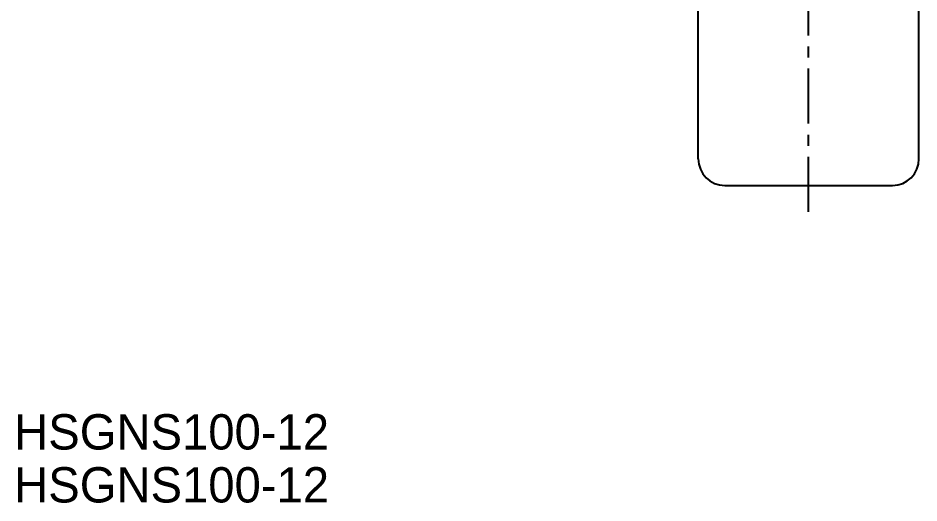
# Model space of a CAD drawing. Extents: x -372 to -105, y -33 to 252.
# Drawn here: x -371.8 to -269.7, y -33.5 to 21.4 of the extents above; entities that cross this region are included whole.
import ezdxf

# ---------------------------------------------------------------- set-up
doc = ezdxf.new("R2010")
doc.units = 0
doc.header["$LTSCALE"] = 5
doc.linetypes.add('CENTER', pattern=[2, 1.25, -0.25, 0.25, -0.25])
doc.layers.get('0').update_dxf_attribs({"linetype": 'CONTINUOUS'})
doc.layers.add('CENTER', color=1, linetype='CENTER')

msp = doc.modelspace()

# ---------------------------------------------------------------- linework, layer by layer
at = {"color": 7, "linetype": 'CONTINUOUS'}
for p, q in [((-269.71, 5.48), (-269.71, 99.48)), ((-294.71, 5.48), (-294.71, 52.48)), ((-291.71, 2.48), (-272.71, 2.48))]:
    msp.add_line(p, q, dxfattribs=at)
for centre, start, end in [((-291.71, 5.48), 180, 270), ((-272.71, 5.48), 270, 360)]:
    msp.add_arc(centre, 3, start, end, dxfattribs=at)
at = {"layer": 'CENTER', "color": 1, "linetype": 'CENTER'}
msp.add_line((-282.21, -0.52), (-282.21, 166.48), dxfattribs=at)

# ---------------------------------------------------------------- texts
at = {"color": 7, "linetype": 'CONTINUOUS'}
for p in [(-372.21, -27.42), (-372.21, -33.42)]:
    msp.add_text('HSGNS100-12', height=4, dxfattribs=at).set_placement(p)

doc.saveas('drawing.dxf')
